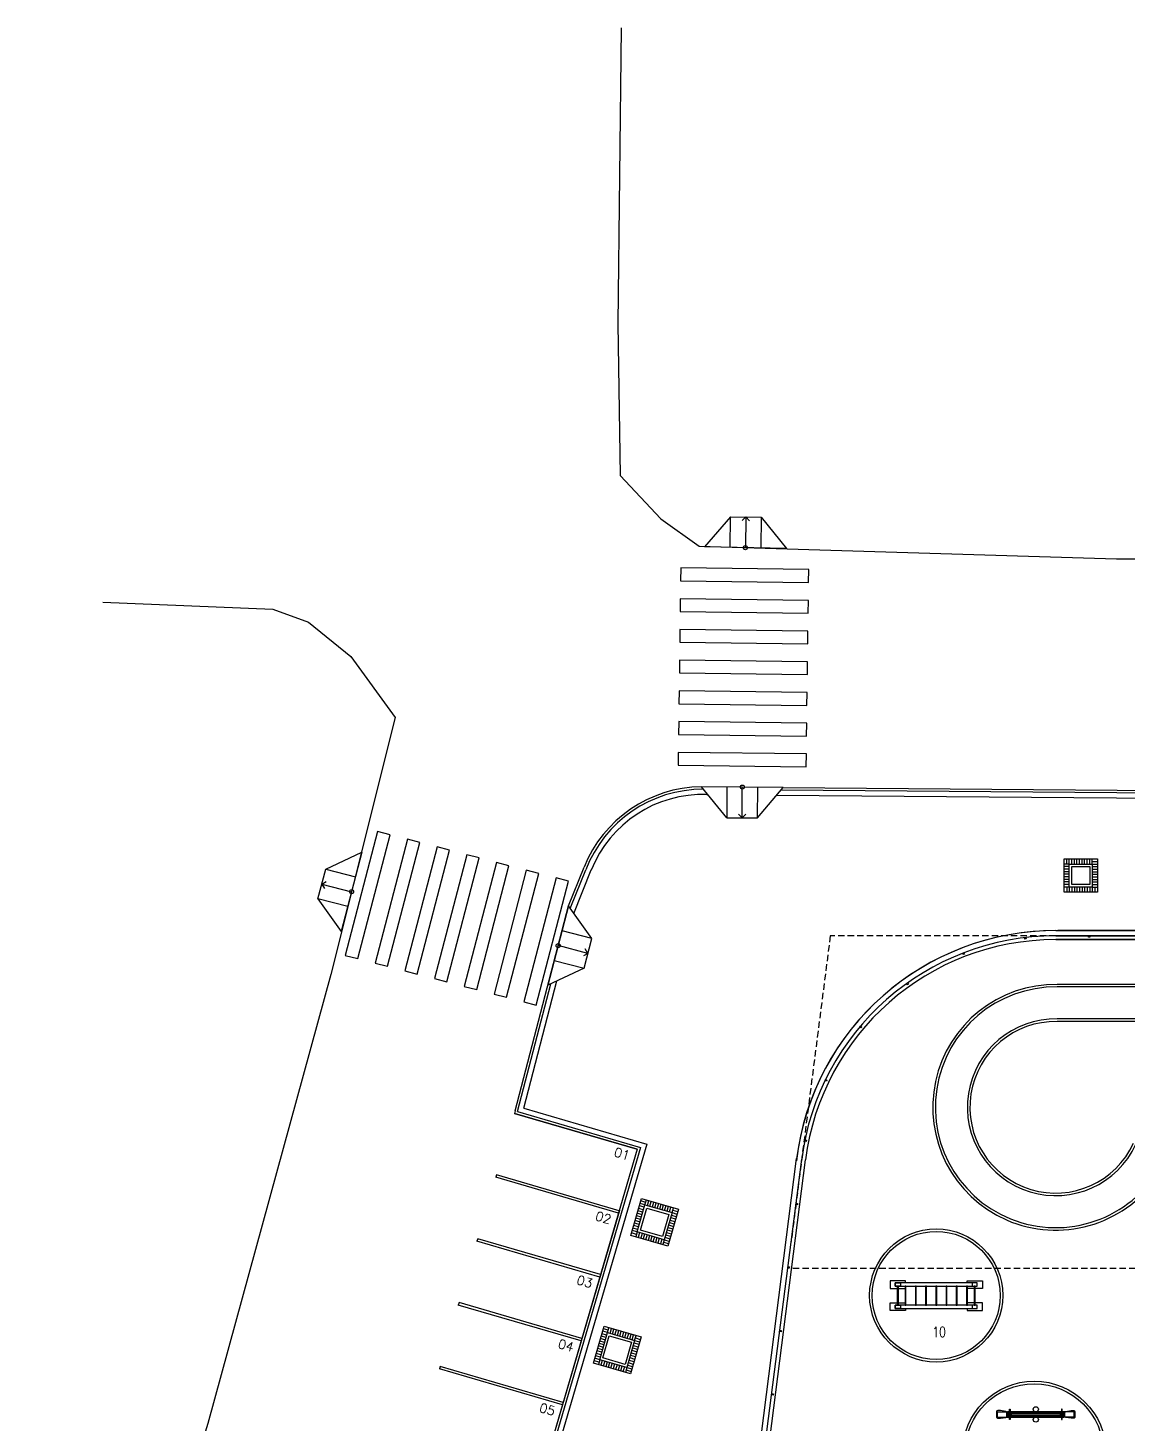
# Model space of a CAD drawing. Header units: inches. Extents: x 542650 to 544515, y 9574150 to 9574595.
# Drawn here: x 542725.4 to 542768.4, y 9574245.6 to 9574300.1 of the extents above; entities that cross this region are included whole.
import ezdxf
from ezdxf.enums import TextEntityAlignment as Align

# ---------------------------------------------------------------- set-up
doc = ezdxf.new("R2010")
doc.units = ezdxf.units.IN
doc.header["$MEASUREMENT"] = 0
doc.linetypes.add('CONTINUO', pattern=[0])
doc.linetypes.add('HIDDEN', pattern=[0.375, 0.25, -0.125])
doc.layers.add('I-ARQ', color=8, linetype='Continuous')
doc.layers.add('I-NORMO_ARQ', color=8, linetype='Continuous')
doc.styles.add('COTA250', font='ROMANS.SHX')
doc.styles.add('ROMANS', font='romans', dxfattribs={"height": 0.2})

msp = doc.modelspace()

# ---------------------------------------------------------------- linework, layer by layer
at = {"layer": 'I-ARQ', "linetype": 'CONTINUO'}
for p, q in [((542748.612, 9574300.089), (542748.477, 9574288.53)), ((542748.477, 9574288.53), (542748.571, 9574282.612)), ((542748.571, 9574282.612), (542750.164, 9574280.911)), ((542750.164, 9574280.911), (542751.657, 9574279.845)), ((542751.657, 9574279.845), (542767.946, 9574279.359)), ((542767.946, 9574279.359), (542785.432, 9574279.244)), ((542728.368, 9574277.655), (542735.01, 9574277.391)), ((542735.01, 9574277.391), (542736.405, 9574276.877)), ((542736.405, 9574276.877), (542738.048, 9574275.533)), ((542738.048, 9574275.533), (542739.791, 9574273.152)), ((542739.791, 9574273.152), (542737.271, 9574263.12)), ((542751.955, 9574270.15), (542751.988, 9574270.15)), ((542746.554, 9574265.797), (542747.161, 9574267.312)), ((542746.649, 9574265.766), (542747.226, 9574267.206)), ((542746.761, 9574265.508), (542747.439, 9574267.201)), ((542744.468, 9574257.793), (542746.554, 9574265.797)), ((542746.629, 9574265.691), (542746.649, 9574265.766)), ((542737.271, 9574263.12), (542732.471, 9574245.578)), ((542744.564, 9574257.765), (542745.864, 9574262.756)), ((542744.806, 9574257.902), (542746.1, 9574262.867)), ((542732.471, 9574245.578), (542725.445, 9574223.187))]:
    msp.add_line(p, q, dxfattribs=at)
at = {"layer": 'I-ARQ', "linetype": 'Continuous', "ltscale": 3}
for p, q in [((542752.882, 9574280.999), (542751.861, 9574279.817)), ((542752.861, 9574279.799), (542752.882, 9574280.999)), ((542752.882, 9574280.999), (542754.082, 9574280.977)), ((542753.482, 9574280.988), (542753.338, 9574280.849)), ((542753.482, 9574280.988), (542753.461, 9574279.788)), ((542753.482, 9574280.988), (542753.621, 9574280.844)), ((542754.082, 9574280.977), (542754.061, 9574279.778)), ((542754.082, 9574280.977), (542755.06, 9574279.76)), ((542755.06, 9574279.76), (542751.861, 9574279.817)), ((542754.941, 9574270.427), (542751.741, 9574270.452)), ((542752.731, 9574269.244), (542751.741, 9574270.452)), ((542752.741, 9574270.444), (542752.731, 9574269.244)), ((542753.331, 9574269.239), (542753.341, 9574270.439)), ((542753.931, 9574269.235), (542753.941, 9574270.435)), ((542753.931, 9574269.235), (542754.941, 9574270.427)), ((542752.731, 9574269.244), (542753.931, 9574269.235)), ((542753.331, 9574269.239), (542753.191, 9574269.382)), ((542753.331, 9574269.239), (542753.474, 9574269.38)), ((542737.073, 9574267.234), (542738.486, 9574267.899)), ((542738.486, 9574267.899), (542737.679, 9574264.803)), ((542736.77, 9574266.073), (542737.073, 9574267.234)), ((542736.921, 9574266.653), (542737.094, 9574266.755)), ((542737.073, 9574267.234), (542738.234, 9574266.931)), ((542736.921, 9574266.653), (542738.083, 9574266.351)), ((542736.921, 9574266.653), (542737.023, 9574266.481)), ((542736.77, 9574266.073), (542737.679, 9574264.803)), ((542737.931, 9574265.77), (542736.77, 9574266.073)), ((542746.554, 9574265.797), (542745.747, 9574262.7)), ((542747.463, 9574264.527), (542746.554, 9574265.797)), ((542747.463, 9574264.527), (542746.301, 9574264.829)), ((542747.311, 9574263.946), (542746.15, 9574264.249)), ((542747.16, 9574263.366), (542747.463, 9574264.527)), ((542747.311, 9574263.946), (542747.21, 9574264.119)), ((542745.999, 9574263.668), (542747.16, 9574263.366)), ((542747.311, 9574263.946), (542747.139, 9574263.845)), ((542747.16, 9574263.366), (542745.747, 9574262.7))]:
    msp.add_line(p, q, dxfattribs=at)
at = {"layer": 'I-ARQ'}
for p, q in [((542750.935, 9574278.996), (542750.928, 9574278.496)), ((542755.934, 9574278.932), (542750.935, 9574278.996)), ((542755.928, 9574278.432), (542755.934, 9574278.932)), ((542750.928, 9574278.496), (542755.928, 9574278.432)), ((542750.919, 9574277.796), (542750.913, 9574277.296)), ((542755.919, 9574277.732), (542750.919, 9574277.796)), ((542755.913, 9574277.232), (542755.919, 9574277.732)), ((542750.913, 9574277.296), (542755.913, 9574277.232)), ((542750.904, 9574276.596), (542750.898, 9574276.096)), ((542755.904, 9574276.532), (542750.904, 9574276.596)), ((542750.898, 9574276.096), (542755.897, 9574276.032)), ((542755.897, 9574276.032), (542755.904, 9574276.532)), ((542750.889, 9574275.396), (542750.882, 9574274.896)), ((542755.888, 9574275.332), (542750.889, 9574275.396)), ((542755.882, 9574274.832), (542755.888, 9574275.332)), ((542750.882, 9574274.896), (542755.882, 9574274.832)), ((542750.873, 9574274.196), (542750.867, 9574273.696)), ((542755.873, 9574274.132), (542750.873, 9574274.196)), ((542755.866, 9574273.632), (542755.873, 9574274.132)), ((542750.867, 9574273.696), (542755.866, 9574273.632)), ((542750.858, 9574272.996), (542750.851, 9574272.496)), ((542755.857, 9574272.932), (542750.858, 9574272.996)), ((542755.851, 9574272.432), (542755.857, 9574272.932)), ((542750.851, 9574272.496), (542755.851, 9574272.432)), ((542750.842, 9574271.796), (542750.836, 9574271.296)), ((542755.842, 9574271.732), (542750.842, 9574271.796)), ((542755.836, 9574271.232), (542755.842, 9574271.732)), ((542750.836, 9574271.296), (542755.836, 9574271.232)), ((542754.941, 9574270.427), (542751.741, 9574270.452)), ((542754.688, 9574270.129), (542831.027, 9574269.525)), ((542754.857, 9574270.327), (542831.052, 9574269.724)), ((542754.941, 9574270.427), (542831.064, 9574269.824)), ((542739.1, 9574268.706), (542737.839, 9574263.868)), ((542738.323, 9574263.741), (542739.584, 9574268.58)), ((542740.261, 9574268.403), (542739, 9574263.565)), ((542739.584, 9574268.58), (542739.1, 9574268.706)), ((542740.745, 9574268.277), (542740.261, 9574268.403)), ((542739.484, 9574263.439), (542740.745, 9574268.277)), ((542741.422, 9574268.101), (542740.161, 9574263.262)), ((542740.645, 9574263.136), (542741.906, 9574267.975)), ((542741.906, 9574267.975), (542741.422, 9574268.101)), ((542742.583, 9574267.798), (542741.323, 9574262.96)), ((542741.807, 9574262.834), (542743.067, 9574267.672)), ((542743.745, 9574267.496), (542742.484, 9574262.657)), ((542743.067, 9574267.672), (542742.583, 9574267.798)), ((542742.968, 9574262.531), (542744.229, 9574267.37)), ((542744.229, 9574267.37), (542743.745, 9574267.496)), ((542765.907, 9574266.333), (542765.907, 9574267.633)), ((542765.907, 9574267.633), (542767.207, 9574267.633)), ((542766.107, 9574267.433), (542765.907, 9574267.433)), ((542766.107, 9574267.433), (542765.907, 9574267.433)), ((542766.107, 9574267.333), (542765.907, 9574267.333)), ((542766.007, 9574267.433), (542766.007, 9574267.633)), ((542766.107, 9574267.433), (542766.107, 9574267.633)), ((542766.107, 9574267.433), (542766.107, 9574267.633)), ((542766.107, 9574266.533), (542766.107, 9574267.433)), ((542766.107, 9574267.433), (542767.007, 9574267.433)), ((542766.207, 9574267.433), (542766.207, 9574267.633)), ((542766.207, 9574266.633), (542766.207, 9574267.333)), ((542766.207, 9574267.333), (542766.907, 9574267.333)), ((542766.307, 9574267.433), (542766.307, 9574267.633)), ((542766.407, 9574267.433), (542766.407, 9574267.633)), ((542766.507, 9574267.433), (542766.507, 9574267.633)), ((542766.607, 9574267.433), (542766.607, 9574267.633)), ((542766.707, 9574267.433), (542766.707, 9574267.633)), ((542766.807, 9574267.433), (542766.807, 9574267.633)), ((542766.907, 9574267.433), (542766.907, 9574267.633)), ((542766.907, 9574267.333), (542766.907, 9574266.633)), ((542767.007, 9574267.433), (542767.007, 9574267.633)), ((542767.007, 9574267.433), (542767.007, 9574267.633)), ((542767.007, 9574267.533), (542767.207, 9574267.533)), ((542767.007, 9574267.433), (542767.207, 9574267.433)), ((542767.007, 9574267.433), (542767.207, 9574267.433)), ((542767.007, 9574267.433), (542767.007, 9574266.533)), ((542767.007, 9574267.333), (542767.207, 9574267.333)), ((542767.207, 9574267.633), (542767.207, 9574266.333)), ((542744.906, 9574267.193), (542743.645, 9574262.355)), ((542744.129, 9574262.229), (542745.39, 9574267.067)), ((542746.067, 9574266.89), (542744.806, 9574262.052)), ((542745.39, 9574267.067), (542744.906, 9574267.193)), ((542745.29, 9574261.926), (542746.551, 9574266.764)), ((542746.551, 9574266.764), (542746.067, 9574266.89)), ((542766.107, 9574267.233), (542765.907, 9574267.233)), ((542766.107, 9574267.133), (542765.907, 9574267.133)), ((542766.107, 9574267.033), (542765.907, 9574267.033)), ((542766.107, 9574266.933), (542765.907, 9574266.933)), ((542766.107, 9574266.833), (542765.907, 9574266.833)), ((542767.007, 9574267.233), (542767.207, 9574267.233)), ((542767.007, 9574267.133), (542767.207, 9574267.133)), ((542767.007, 9574267.033), (542767.207, 9574267.033)), ((542767.007, 9574266.933), (542767.207, 9574266.933)), ((542767.007, 9574266.833), (542767.207, 9574266.833)), ((542766.107, 9574266.733), (542765.907, 9574266.733)), ((542766.107, 9574266.633), (542765.907, 9574266.633)), ((542766.107, 9574266.533), (542765.907, 9574266.533)), ((542766.107, 9574266.533), (542765.907, 9574266.533)), ((542767.207, 9574266.333), (542765.907, 9574266.333)), ((542766.007, 9574266.533), (542766.007, 9574266.333)), ((542766.107, 9574266.533), (542766.107, 9574266.333)), ((542766.107, 9574266.533), (542766.107, 9574266.333)), ((542767.007, 9574266.533), (542766.107, 9574266.533)), ((542766.907, 9574266.633), (542766.207, 9574266.633)), ((542766.207, 9574266.533), (542766.207, 9574266.333)), ((542766.307, 9574266.533), (542766.307, 9574266.333)), ((542766.407, 9574266.533), (542766.407, 9574266.333)), ((542766.507, 9574266.533), (542766.507, 9574266.333)), ((542766.607, 9574266.533), (542766.607, 9574266.333)), ((542766.707, 9574266.533), (542766.707, 9574266.333)), ((542766.807, 9574266.533), (542766.807, 9574266.333)), ((542766.907, 9574266.533), (542766.907, 9574266.333)), ((542767.007, 9574266.733), (542767.207, 9574266.733)), ((542767.007, 9574266.633), (542767.207, 9574266.633)), ((542767.007, 9574266.533), (542767.007, 9574266.333)), ((542767.007, 9574266.533), (542767.007, 9574266.333)), ((542767.007, 9574266.533), (542767.207, 9574266.533)), ((542767.007, 9574266.533), (542767.207, 9574266.533)), ((542767.107, 9574266.533), (542767.107, 9574266.333)), ((542765.578, 9574264.833), (542892.379, 9574264.833)), ((542892.586, 9574264.633), (542765.578, 9574264.633)), ((542892.586, 9574264.633), (542765.578, 9574264.633)), ((542765.578, 9574264.633), (542892.586, 9574264.633)), ((542892.379, 9574264.833), (542765.661, 9574264.833)), ((542766.861, 9574264.633), (542766.911, 9574264.633)), ((542766.861, 9574264.573), (542766.861, 9574264.633)), ((542766.911, 9574264.573), (542766.861, 9574264.573)), ((542766.911, 9574264.633), (542766.911, 9574264.573)), ((542764.364, 9574264.56), (542764.414, 9574264.565)), ((542764.371, 9574264.5), (542764.364, 9574264.56)), ((542764.421, 9574264.506), (542764.371, 9574264.5)), ((542764.414, 9574264.565), (542764.421, 9574264.506)), ((542892.441, 9574264.483), (542765.578, 9574264.483)), ((542765.578, 9574264.483), (542892.441, 9574264.483)), ((542737.839, 9574263.868), (542738.323, 9574263.741)), ((542739, 9574263.565), (542739.484, 9574263.439)), ((542761.946, 9574263.951), (542761.993, 9574263.969)), ((542761.968, 9574263.895), (542761.946, 9574263.951)), ((542762.015, 9574263.913), (542761.968, 9574263.895)), ((542761.993, 9574263.969), (542762.015, 9574263.913)), ((542740.161, 9574263.262), (542740.645, 9574263.136)), ((542741.323, 9574262.96), (542741.807, 9574262.834)), ((542742.484, 9574262.657), (542742.968, 9574262.531)), ((542759.754, 9574262.763), (542759.795, 9574262.792)), ((542759.789, 9574262.714), (542759.754, 9574262.763)), ((542759.83, 9574262.743), (542759.789, 9574262.714)), ((542759.795, 9574262.792), (542759.83, 9574262.743)), ((542864.317, 9574262.733), (542765.639, 9574262.733)), ((542864.317, 9574262.633), (542765.639, 9574262.633)), ((542743.645, 9574262.355), (542744.129, 9574262.229)), ((542744.806, 9574262.052), (542745.29, 9574261.926)), ((542864.348, 9574261.383), (542765.639, 9574261.383)), ((542757.924, 9574261.069), (542757.956, 9574261.107)), ((542757.97, 9574261.03), (542757.924, 9574261.069)), ((542757.956, 9574261.107), (542758.002, 9574261.069)), ((542758.002, 9574261.069), (542757.97, 9574261.03)), ((542774.914, 9574261.283), (542765.639, 9574261.283)), ((542756.57, 9574258.975), (542756.591, 9574259.02)), ((542756.624, 9574258.949), (542756.57, 9574258.975)), ((542756.591, 9574259.02), (542756.645, 9574258.994)), ((542756.645, 9574258.994), (542756.624, 9574258.949)), ((542744.468, 9574257.793), (542744.44, 9574257.697)), ((542744.44, 9574257.697), (542749.239, 9574256.294)), ((542749.239, 9574256.294), (542744.44, 9574257.697)), ((542744.564, 9574257.765), (542749.363, 9574256.362)), ((542744.806, 9574257.902), (542749.611, 9574256.497)), ((542749.611, 9574256.497), (542741.696, 9574229.431)), ((542755.775, 9574256.612), (542755.785, 9574256.661)), ((542755.834, 9574256.6), (542755.775, 9574256.612)), ((542755.785, 9574256.661), (542755.844, 9574256.649)), ((542755.844, 9574256.649), (542755.834, 9574256.6)), ((542749.239, 9574256.294), (542740.117, 9574225.1)), ((542749.363, 9574256.362), (542741.551, 9574229.647)), ((542751.087, 9574221.75), (542755.46, 9574255.928)), ((542751.311, 9574221.923), (542755.659, 9574255.903)), ((542751.46, 9574221.904), (542755.808, 9574255.884)), ((542743.738, 9574255.298), (542743.71, 9574255.202)), ((542748.509, 9574253.798), (542743.71, 9574255.202)), ((542748.537, 9574253.894), (542743.738, 9574255.298)), ((542748.987, 9574252.929), (542749.403, 9574254.37)), ((542748.987, 9574252.929), (542749.403, 9574254.37)), ((542749.567, 9574254.219), (542749.375, 9574254.274)), ((542749.403, 9574254.37), (542750.844, 9574253.955)), ((542749.403, 9574254.37), (542750.844, 9574253.955)), ((542749.54, 9574254.123), (542749.595, 9574254.315)), ((542749.636, 9574254.095), (542749.691, 9574254.287)), ((542749.732, 9574254.067), (542749.787, 9574254.26)), ((542749.828, 9574254.04), (542749.883, 9574254.232)), ((542748.539, 9574253.901), (542740.117, 9574225.1)), ((542748.537, 9574253.894), (542748.509, 9574253.798)), ((542749.401, 9574253.642), (542749.209, 9574253.698)), ((542749.235, 9574253.066), (542749.54, 9574254.123)), ((542749.429, 9574253.738), (542749.237, 9574253.794)), ((542749.456, 9574253.835), (542749.264, 9574253.89)), ((542749.484, 9574253.931), (542749.292, 9574253.986)), ((542749.512, 9574254.027), (542749.32, 9574254.082)), ((542749.54, 9574254.123), (542749.347, 9574254.178)), ((542749.359, 9574253.134), (542749.608, 9574253.999)), ((542749.54, 9574254.123), (542750.597, 9574253.818)), ((542749.608, 9574253.999), (542750.473, 9574253.75)), ((542749.924, 9574254.012), (542749.979, 9574254.204)), ((542750.02, 9574253.984), (542750.075, 9574254.177)), ((542750.116, 9574253.957), (542750.171, 9574254.149)), ((542750.116, 9574253.957), (542750.171, 9574254.149)), ((542750.212, 9574253.929), (542750.268, 9574254.121)), ((542750.473, 9574253.75), (542750.223, 9574252.885)), ((542750.597, 9574253.818), (542750.292, 9574252.761)), ((542750.308, 9574253.901), (542750.364, 9574254.093)), ((542750.404, 9574253.874), (542750.46, 9574254.066)), ((542750.844, 9574253.955), (542750.429, 9574252.514)), ((542750.844, 9574253.955), (542750.429, 9574252.514)), ((542750.5, 9574253.846), (542750.556, 9574254.038)), ((542750.569, 9574253.722), (542750.761, 9574253.667)), ((542750.597, 9574253.818), (542750.652, 9574254.01)), ((542750.597, 9574253.818), (542750.789, 9574253.763)), ((542750.624, 9574253.914), (542750.816, 9574253.859)), ((542755.433, 9574254.136), (542755.439, 9574254.185)), ((542755.492, 9574254.128), (542755.433, 9574254.136)), ((542755.439, 9574254.185), (542755.499, 9574254.178)), ((542755.499, 9574254.178), (542755.492, 9574254.128)), ((542749.235, 9574253.066), (542749.043, 9574253.121)), ((542749.263, 9574253.162), (542749.07, 9574253.217)), ((542749.29, 9574253.258), (542749.098, 9574253.313)), ((542749.318, 9574253.354), (542749.126, 9574253.41)), ((542749.346, 9574253.45), (542749.154, 9574253.506)), ((542749.373, 9574253.546), (542749.181, 9574253.602)), ((542750.223, 9574252.885), (542749.359, 9574253.134)), ((542750.403, 9574253.146), (542750.595, 9574253.09)), ((542750.43, 9574253.242), (542750.623, 9574253.186)), ((542750.458, 9574253.338), (542750.65, 9574253.282)), ((542750.486, 9574253.434), (542750.678, 9574253.378)), ((542750.513, 9574253.53), (542750.706, 9574253.475)), ((542750.541, 9574253.626), (542750.733, 9574253.571)), ((542743.008, 9574252.802), (542742.98, 9574252.706)), ((542747.779, 9574251.303), (542742.98, 9574252.706)), ((542747.807, 9574251.399), (542743.008, 9574252.802)), ((542750.429, 9574252.514), (542748.987, 9574252.929)), ((542750.429, 9574252.514), (542748.987, 9574252.929)), ((542749.207, 9574252.97), (542749.015, 9574253.025)), ((542749.235, 9574253.066), (542749.179, 9574252.874)), ((542750.292, 9574252.761), (542749.235, 9574253.066)), ((542749.331, 9574253.038), (542749.276, 9574252.846)), ((542749.427, 9574253.01), (542749.372, 9574252.818)), ((542749.523, 9574252.983), (542749.468, 9574252.791)), ((542749.619, 9574252.955), (542749.564, 9574252.763)), ((542749.715, 9574252.927), (542749.66, 9574252.735)), ((542749.811, 9574252.9), (542749.756, 9574252.707)), ((542749.811, 9574252.9), (542749.756, 9574252.707)), ((542749.908, 9574252.872), (542749.852, 9574252.68)), ((542750.004, 9574252.844), (542749.948, 9574252.652)), ((542750.1, 9574252.817), (542750.044, 9574252.624)), ((542750.196, 9574252.789), (542750.14, 9574252.597)), ((542750.292, 9574252.761), (542750.236, 9574252.569)), ((542750.264, 9574252.665), (542750.456, 9574252.61)), ((542750.292, 9574252.761), (542750.484, 9574252.706)), ((542750.32, 9574252.857), (542750.512, 9574252.802)), ((542750.347, 9574252.953), (542750.539, 9574252.898)), ((542750.375, 9574253.049), (542750.567, 9574252.994)), ((542755.115, 9574251.656), (542755.122, 9574251.706)), ((542755.175, 9574251.648), (542755.115, 9574251.656)), ((542755.122, 9574251.706), (542755.181, 9574251.698)), ((542755.181, 9574251.698), (542755.175, 9574251.648)), ((542742.279, 9574250.307), (542742.251, 9574250.211)), ((542742.279, 9574250.307), (542742.251, 9574250.211)), ((542747.05, 9574248.807), (542742.251, 9574250.211)), ((542747.05, 9574248.807), (542742.251, 9574250.211)), ((542747.078, 9574248.903), (542742.279, 9574250.307)), ((542747.078, 9574248.903), (542742.279, 9574250.307)), ((542747.528, 9574247.938), (542747.943, 9574249.379)), ((542747.528, 9574247.938), (542747.943, 9574249.379)), ((542747.943, 9574249.379), (542749.385, 9574248.964)), ((542747.943, 9574249.379), (542749.385, 9574248.964)), ((542748.08, 9574249.132), (542748.135, 9574249.324)), ((542747.775, 9574248.075), (542748.08, 9574249.132)), ((542747.775, 9574248.075), (542748.08, 9574249.132)), ((542747.969, 9574248.747), (542747.777, 9574248.803)), ((542747.997, 9574248.844), (542747.805, 9574248.899)), ((542748.025, 9574248.94), (542747.832, 9574248.995)), ((542748.052, 9574249.036), (542747.86, 9574249.091)), ((542748.08, 9574249.132), (542747.888, 9574249.187)), ((542747.899, 9574248.143), (542748.148, 9574249.008)), ((542748.108, 9574249.228), (542747.916, 9574249.283)), ((542748.08, 9574249.132), (542749.137, 9574248.827)), ((542748.08, 9574249.132), (542749.137, 9574248.827)), ((542748.148, 9574249.008), (542749.013, 9574248.759)), ((542748.176, 9574249.104), (542748.232, 9574249.296)), ((542748.272, 9574249.076), (542748.328, 9574249.269)), ((542748.368, 9574249.049), (542748.424, 9574249.241)), ((542748.464, 9574249.021), (542748.52, 9574249.213)), ((542748.56, 9574248.993), (542748.616, 9574249.186)), ((542748.657, 9574248.966), (542748.712, 9574249.158)), ((542748.657, 9574248.966), (542748.712, 9574249.158)), ((542748.753, 9574248.938), (542748.808, 9574249.13)), ((542749.013, 9574248.759), (542748.764, 9574247.894)), ((542749.137, 9574248.827), (542748.832, 9574247.77)), ((542749.137, 9574248.827), (542748.832, 9574247.77)), ((542748.849, 9574248.91), (542748.904, 9574249.102)), ((542748.945, 9574248.883), (542749, 9574249.075)), ((542749.385, 9574248.964), (542748.969, 9574247.523)), ((542749.385, 9574248.964), (542748.969, 9574247.523)), ((542749.041, 9574248.855), (542749.096, 9574249.047)), ((542749.137, 9574248.827), (542749.192, 9574249.019)), ((542749.137, 9574248.827), (542749.329, 9574248.772)), ((542749.165, 9574248.923), (542749.357, 9574248.868)), ((542754.798, 9574249.176), (542754.804, 9574249.226)), ((542754.858, 9574249.169), (542754.798, 9574249.176)), ((542754.804, 9574249.226), (542754.864, 9574249.218)), ((542754.864, 9574249.218), (542754.858, 9574249.169)), ((542747.803, 9574248.171), (542747.611, 9574248.226)), ((542747.831, 9574248.267), (542747.639, 9574248.322)), ((542747.858, 9574248.363), (542747.666, 9574248.419)), ((542747.886, 9574248.459), (542747.694, 9574248.515)), ((542747.914, 9574248.555), (542747.722, 9574248.611)), ((542747.942, 9574248.651), (542747.749, 9574248.707)), ((542748.971, 9574248.251), (542749.163, 9574248.195)), ((542748.999, 9574248.347), (542749.191, 9574248.291)), ((542749.026, 9574248.443), (542749.218, 9574248.387)), ((542749.054, 9574248.539), (542749.246, 9574248.484)), ((542749.082, 9574248.635), (542749.274, 9574248.58)), ((542749.109, 9574248.731), (542749.302, 9574248.676)), ((542741.549, 9574247.811), (542741.521, 9574247.715)), ((542746.32, 9574246.312), (542741.521, 9574247.715)), ((542746.348, 9574246.408), (542741.549, 9574247.811)), ((542748.969, 9574247.523), (542747.528, 9574247.938)), ((542748.969, 9574247.523), (542747.528, 9574247.938)), ((542747.748, 9574247.979), (542747.556, 9574248.034)), ((542747.775, 9574248.075), (542747.583, 9574248.13)), ((542747.775, 9574248.075), (542747.72, 9574247.883)), ((542748.832, 9574247.77), (542747.775, 9574248.075)), ((542748.832, 9574247.77), (542747.775, 9574248.075)), ((542747.871, 9574248.047), (542747.816, 9574247.855)), ((542748.764, 9574247.894), (542747.899, 9574248.143)), ((542747.968, 9574248.019), (542747.912, 9574247.827)), ((542748.064, 9574247.992), (542748.008, 9574247.8)), ((542748.16, 9574247.964), (542748.104, 9574247.772)), ((542748.256, 9574247.936), (542748.2, 9574247.744)), ((542748.352, 9574247.909), (542748.297, 9574247.717)), ((542748.352, 9574247.909), (542748.297, 9574247.717)), ((542748.448, 9574247.881), (542748.393, 9574247.689)), ((542748.544, 9574247.853), (542748.489, 9574247.661)), ((542748.64, 9574247.826), (542748.585, 9574247.633)), ((542748.736, 9574247.798), (542748.681, 9574247.606)), ((542748.832, 9574247.77), (542748.777, 9574247.578)), ((542748.805, 9574247.674), (542748.997, 9574247.619)), ((542748.832, 9574247.77), (542749.025, 9574247.715)), ((542748.86, 9574247.866), (542749.052, 9574247.811)), ((542748.888, 9574247.962), (542749.08, 9574247.907)), ((542748.915, 9574248.058), (542749.108, 9574248.003)), ((542748.943, 9574248.155), (542749.135, 9574248.099)), ((542754.481, 9574246.697), (542754.487, 9574246.746)), ((542754.54, 9574246.689), (542754.481, 9574246.697)), ((542754.487, 9574246.746), (542754.547, 9574246.738)), ((542754.547, 9574246.738), (542754.54, 9574246.689)), ((542763.3, 9574246.037), (542763.655, 9574246.037)), ((542763.3, 9574245.837), (542763.3, 9574246.037)), ((542763.655, 9574246.037), (542763.701, 9574246.037)), ((542763.701, 9574245.837), (542763.701, 9574246.037)), ((542763.776, 9574246.037), (542763.701, 9574246.037)), ((542763.706, 9574246.033), (542763.776, 9574246.033)), ((542765.805, 9574246.037), (542763.796, 9574246.037)), ((542763.796, 9574246.033), (542765.805, 9574246.033)), ((542765.901, 9574246.037), (542765.825, 9574246.037)), ((542765.825, 9574246.033), (542765.895, 9574246.033)), ((542765.946, 9574246.037), (542765.9, 9574246.037)), ((542765.901, 9574245.837), (542765.901, 9574246.037)), ((542766.3, 9574246.037), (542765.946, 9574246.037)), ((542766.3, 9574245.837), (542766.3, 9574246.037)), ((542763.3, 9574245.837), (542763.655, 9574245.837)), ((542763.655, 9574245.837), (542763.701, 9574245.837)), ((542763.701, 9574245.837), (542763.776, 9574245.837)), ((542763.706, 9574245.842), (542763.776, 9574245.842)), ((542763.715, 9574246.025), (542763.776, 9574246.025)), ((542763.715, 9574245.85), (542763.776, 9574245.85)), ((542763.73, 9574246.006), (542763.776, 9574246.006)), ((542763.73, 9574245.868), (542763.776, 9574245.868)), ((542763.746, 9574245.971), (542763.776, 9574245.971)), ((542763.746, 9574245.903), (542763.776, 9574245.903)), ((542763.796, 9574246.025), (542765.805, 9574246.025)), ((542763.796, 9574246.006), (542765.805, 9574246.006)), ((542763.796, 9574245.971), (542765.805, 9574245.971)), ((542763.796, 9574245.903), (542765.805, 9574245.903)), ((542763.796, 9574245.868), (542765.805, 9574245.868)), ((542763.796, 9574245.85), (542765.805, 9574245.85)), ((542763.796, 9574245.842), (542765.805, 9574245.842)), ((542763.796, 9574245.837), (542765.805, 9574245.837)), ((542765.825, 9574246.025), (542765.886, 9574246.025)), ((542765.825, 9574246.006), (542765.872, 9574246.006)), ((542765.825, 9574245.971), (542765.855, 9574245.971)), ((542765.825, 9574245.903), (542765.855, 9574245.903)), ((542765.825, 9574245.868), (542765.872, 9574245.868)), ((542765.825, 9574245.85), (542765.886, 9574245.85)), ((542765.825, 9574245.842), (542765.895, 9574245.842)), ((542765.825, 9574245.837), (542765.901, 9574245.837)), ((542765.946, 9574245.837), (542765.9, 9574245.837)), ((542766.3, 9574245.837), (542765.946, 9574245.837))]:
    msp.add_line(p, q, dxfattribs=at)
at = {"layer": 'I-ARQ', "linetype": 'HIDDEN'}
for p, q in [((542756.776, 9574264.633), (542755.24, 9574252.633)), ((542765.578, 9574264.633), (542756.776, 9574264.633)), ((542787.816, 9574251.633), (542755.24, 9574251.633))]:
    msp.add_line(p, q, dxfattribs=at)
at = {"layer": 'I-ARQ'}
for points in [[(542759.715, 9574251.071), (542759.715, 9574251.161), (542759.115, 9574251.161), (542759.115, 9574250.861), (542759.397, 9574250.861)], [(542762.115, 9574251.071), (542762.115, 9574251.161), (542762.715, 9574251.161), (542762.715, 9574250.861), (542762.432, 9574250.861)], [(542759.432, 9574250.861), (542759.697, 9574250.861)], [(542762.397, 9574250.861), (542762.132, 9574250.861)], [(542759.715, 9574250.081), (542759.715, 9574249.991), (542759.115, 9574249.991), (542759.115, 9574250.291), (542759.397, 9574250.291)], [(542759.432, 9574250.291), (542759.697, 9574250.291)], [(542762.115, 9574250.081), (542762.115, 9574249.991), (542762.715, 9574249.991), (542762.715, 9574250.291), (542762.432, 9574250.291)], [(542762.397, 9574250.291), (542762.132, 9574250.291)], [(542763.796, 9574245.947), (542763.843, 9574245.947)], [(542763.843, 9574245.927), (542763.796, 9574245.927)], [(542765.805, 9574245.947), (542765.759, 9574245.947)], [(542765.759, 9574245.927), (542765.805, 9574245.927)]]:
    msp.add_lwpolyline(points, dxfattribs=at)
for points in [[(542759.315, 9574251.071), (542759.515, 9574251.071), (542759.515, 9574250.951), (542759.315, 9574250.951)], [(542762.515, 9574251.071), (542759.315, 9574251.071), (542759.315, 9574250.951), (542762.515, 9574250.951)], [(542759.397, 9574250.951), (542759.432, 9574250.951), (542759.432, 9574250.201), (542759.397, 9574250.201)], [(542759.732, 9574250.951), (542759.697, 9574250.951), (542759.697, 9574250.201), (542759.732, 9574250.201)], [(542760.132, 9574250.951), (542760.097, 9574250.951), (542760.097, 9574250.201), (542760.132, 9574250.201)], [(542760.532, 9574250.951), (542760.497, 9574250.951), (542760.497, 9574250.201), (542760.532, 9574250.201)], [(542760.932, 9574250.951), (542760.897, 9574250.951), (542760.897, 9574250.201), (542760.932, 9574250.201)], [(542761.332, 9574250.951), (542761.297, 9574250.951), (542761.297, 9574250.201), (542761.332, 9574250.201)], [(542761.732, 9574250.951), (542761.697, 9574250.951), (542761.697, 9574250.201), (542761.732, 9574250.201)], [(542762.132, 9574250.951), (542762.097, 9574250.951), (542762.097, 9574250.201), (542762.132, 9574250.201)], [(542762.515, 9574251.071), (542762.315, 9574251.071), (542762.315, 9574250.951), (542762.515, 9574250.951)], [(542762.432, 9574250.951), (542762.397, 9574250.951), (542762.397, 9574250.201), (542762.432, 9574250.201)], [(542759.315, 9574250.201), (542759.515, 9574250.201), (542759.515, 9574250.081), (542759.315, 9574250.081)], [(542762.515, 9574250.201), (542759.315, 9574250.201), (542759.315, 9574250.081), (542762.515, 9574250.081)], [(542762.515, 9574250.201), (542762.315, 9574250.201), (542762.315, 9574250.081), (542762.515, 9574250.081)], [(542763.796, 9574245.737), (542763.776, 9574245.737), (542763.776, 9574246.137), (542763.796, 9574246.137)], [(542765.805, 9574245.737), (542765.825, 9574245.737), (542765.825, 9574246.137), (542765.805, 9574246.137)]]:
    msp.add_lwpolyline(points, close=True, dxfattribs=at)
for points in [[(542763.27, 9574245.837, 0.414214), (542763.32, 9574245.787), (542763.413, 9574245.787, 0.04366), (542763.421, 9574245.788), (542763.629, 9574245.824, 0.36397), (542763.67, 9574245.874), (542763.67, 9574246, 0.36397), (542763.629, 9574246.05), (542763.421, 9574246.086, 0.043662), (542763.413, 9574246.087), (542763.32, 9574246.087, 0.414213), (542763.27, 9574246.037)], [(542766.33, 9574245.837, -0.414214), (542766.28, 9574245.787), (542766.188, 9574245.787, -0.04366), (542766.179, 9574245.788), (542765.972, 9574245.824, -0.36397), (542765.93, 9574245.874), (542765.93, 9574246, -0.36397), (542765.972, 9574246.05), (542766.179, 9574246.086, -0.043662), (542766.188, 9574246.087), (542766.28, 9574246.087, -0.414213), (542766.33, 9574246.037)]]:
    msp.add_lwpolyline(points, format="xyb", close=True, dxfattribs=at)
at = {"layer": 'I-ARQ', "linetype": 'Continuous', "ltscale": 3}
for centre in [(542753.461, 9574279.788), (542753.341, 9574270.439), (542738.083, 9574266.351), (542746.15, 9574264.249)]:
    msp.add_circle(centre, 0.0798, dxfattribs=at)
at = {"layer": 'I-ARQ'}
for centre, radius in [((542760.913, 9574250.584), 2.6), ((542760.913, 9574250.584), 2.5), ((542764.742, 9574244.438), 2.8), ((542764.742, 9574244.438), 2.7), ((542764.801, 9574246.137), 0.1), ((542764.8, 9574245.737), 0.1)]:
    msp.add_circle(centre, radius, dxfattribs=at)
at = {"layer": 'I-ARQ', "linetype": 'CONTINUO'}
for radius, start, end in [(5, 90.7016, 158.1583), (4.9, 89.7602, 159.0352), (4.7, 88.1407, 158.1583)]:
    msp.add_arc((542751.802, 9574265.452), radius, start, end, dxfattribs=at)
at = {"layer": 'I-ARQ'}
for centre, radius, start, end in [((542765.578, 9574254.633), 10.2, 89.5343, 173.174), ((542765.578, 9574254.633), 10.2, 90, 172.7083), ((542765.578, 9574254.633), 10, 90, 172.7083), ((542765.578, 9574254.633), 10, 90, 172.7083), ((542765.578, 9574254.633), 9.85, 90, 172.7083), ((542765.578, 9574254.633), 9.85, 90, 172.7083), ((542765.578, 9574257.933), 4.8, 89.2534, 325.0545), ((542765.578, 9574257.933), 4.7, 89.2534, 335.2321), ((542765.578, 9574257.933), 3.45, 88.9845, 335.2326), ((542765.578, 9574257.933), 3.35, 88.9845, 335.2326), ((542763.626, 9574245.937), 0.125, 306.7489, 53.2514), ((542765.975, 9574245.937), 0.125, 126.7489, 233.2514), ((542763.843, 9574245.937), 0.01, 270, 90), ((542765.759, 9574245.937), 0.01, 90, 270)]:
    msp.add_arc(centre, radius, start, end, dxfattribs=at)

# ---------------------------------------------------------------- texts
at = {"layer": 'I-ARQ', "style": 'COTA250'}
for s, p in [('01', (542748.646, 9574256.118)), ('02', (542747.916, 9574253.623)), ('03', (542747.186, 9574251.127)), ('04', (542746.456, 9574248.632)), ('05', (542745.727, 9574246.136))]:
    msp.add_text(s, height=0.36, rotation=343.6997, dxfattribs=at).set_placement(p, align=Align.MIDDLE_CENTER)
at = {"layer": 'I-NORMO_ARQ', "style": 'ROMANS', "width": 0.75}
msp.add_text('10', height=0.4, dxfattribs=at).set_placement((542761.029, 9574249.159), align=Align.MIDDLE_CENTER)

doc.saveas('drawing.dxf')
